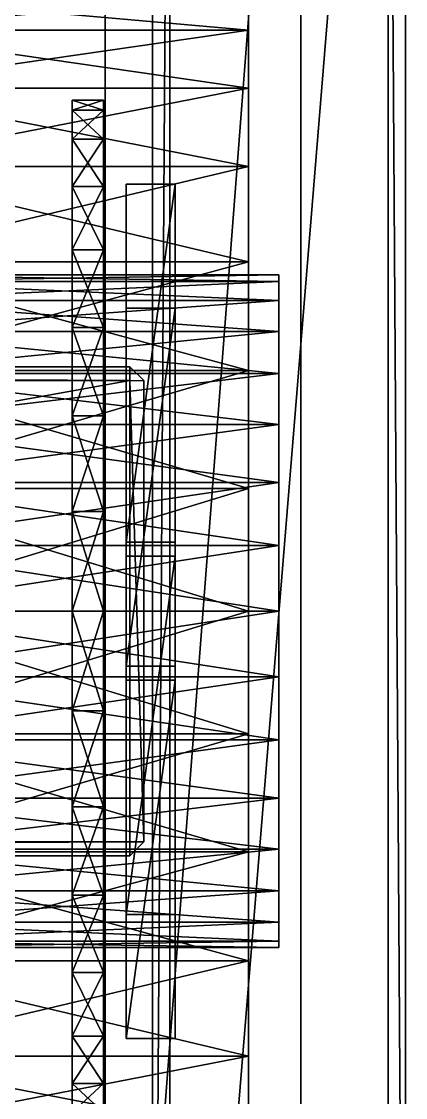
# Model space of a CAD drawing. Header units: millimetres. Extents: x -18 to 4450, y -985 to 970.
# Drawn here: x 3590 to 3810, y -278 to 338 of the extents above; entities that cross this region are included whole.
import ezdxf

# ---------------------------------------------------------------- set-up
doc = ezdxf.new("R2010")
doc.units = ezdxf.units.MM
for name, color, linetype in [('body__rear_spare_sidewall_highlight_ring', 8, 'CONTINUOUS'), ('body__rear_spare_tire', 250, 'CONTINUOUS'), ('body__rear_spare_wheel_rim', 9, 'CONTINUOUS'), ('body__rear_spare_wheel_spoke_1', 9, 'CONTINUOUS'), ('body__rear_spare_wheel_spoke_2', 9, 'CONTINUOUS'), ('body__rear_spare_wheel_spoke_3', 9, 'CONTINUOUS'), ('body__rear_spare_wheel_spoke_4', 9, 'CONTINUOUS'), ('body__rear_spare_wheel_spoke_5', 9, 'CONTINUOUS'), ('body__rear_spare_wheel_spoke_6', 9, 'CONTINUOUS'), ('chassis__rear_bumper', 250, 'CONTINUOUS'), ('chassis__rear_bumper_swept_main_face', 250, 'CONTINUOUS'), ('mechanical_clearance__rear_prop_shaft_clearance_tunnel', 7, 'CONTINUOUS')]:
    doc.layers.add(name, color=color, linetype=linetype)

msp = doc.modelspace()

# ---------------------------------------------------------------- linework, layer by layer
at = {"layer": 'body__rear_spare_sidewall_highlight_ring'}
for points in [[(3618.999958, 292.499989, 1019.999981), (3637.000084, 292.499989, 1019.999981), (3637.000084, 286.879689, 1077.063918)], [(3618.999958, 292.499989, 1019.999981), (3637.000084, 286.879689, 1077.063918), (3618.999958, 286.879689, 1077.063918)], [(3618.999958, 0, 1019.999981), (3618.999958, 286.879689, 1077.063918), (3618.999958, 292.499989, 1019.999981)], [(3618.999958, 286.879689, 962.936103), (3637.000084, 286.879689, 962.936103), (3637.000084, 292.499989, 1019.999981)], [(3618.999958, 286.879689, 962.936103), (3637.000084, 292.499989, 1019.999981), (3618.999958, 292.499989, 1019.999981)], [(3618.999958, 0, 1019.999981), (3618.999958, 292.499989, 1019.999981), (3618.999958, 286.879689, 962.936103)], [(3637.000084, 0, 1019.999981), (3637.000084, 292.499989, 1019.999981), (3637.000084, 286.879689, 1077.063918)], [(3637.000084, 0, 1019.999981), (3637.000084, 286.879689, 962.936103), (3637.000084, 292.499989, 1019.999981)], [(3618.999958, 286.879689, 1077.063918), (3637.000084, 286.879689, 1077.063918), (3637.000084, 270.234764, 1131.934881)], [(3618.999958, 286.879689, 1077.063918), (3637.000084, 270.234764, 1131.934881), (3618.999958, 270.234764, 1131.934881)], [(3618.999958, 0, 1019.999981), (3618.999958, 270.234764, 1131.934881), (3618.999958, 286.879689, 1077.063918)], [(3618.999958, 270.234764, 908.065081), (3637.000084, 270.234764, 908.065081), (3637.000084, 286.879689, 962.936103)], [(3618.999958, 270.234764, 908.065081), (3637.000084, 286.879689, 962.936103), (3618.999958, 286.879689, 962.936103)], [(3618.999958, 0, 1019.999981), (3618.999958, 286.879689, 962.936103), (3618.999958, 270.234764, 908.065081)], [(3637.000084, 0, 1019.999981), (3637.000084, 286.879689, 1077.063918), (3637.000084, 270.234764, 1131.934881)], [(3637.000084, 0, 1019.999981), (3637.000084, 270.234764, 908.065081), (3637.000084, 286.879689, 962.936103)], [(3618.999958, 270.234764, 1131.934881), (3637.000084, 270.234764, 1131.934881), (3637.000084, 243.204862, 1182.504296)], [(3618.999958, 270.234764, 1131.934881), (3637.000084, 243.204862, 1182.504296), (3618.999958, 243.204862, 1182.504296)], [(3618.999958, 0, 1019.999981), (3618.999958, 243.204862, 1182.504296), (3618.999958, 270.234764, 1131.934881)], [(3618.999958, 243.204862, 857.495725), (3637.000084, 243.204862, 857.495725), (3637.000084, 270.234764, 908.065081)], [(3618.999958, 243.204862, 857.495725), (3637.000084, 270.234764, 908.065081), (3618.999958, 270.234764, 908.065081)], [(3618.999958, 0, 1019.999981), (3618.999958, 270.234764, 908.065081), (3618.999958, 243.204862, 857.495725)], [(3637.000084, 0, 1019.999981), (3637.000084, 270.234764, 1131.934881), (3637.000084, 243.204862, 1182.504296)], [(3637.000084, 0, 1019.999981), (3637.000084, 243.204862, 857.495725), (3637.000084, 270.234764, 908.065081)], [(3618.999958, 243.204862, 1182.504296), (3637.000084, 243.204862, 1182.504296), (3637.000084, 206.828728, 1226.828694)], [(3618.999958, 243.204862, 1182.504296), (3637.000084, 206.828728, 1226.828694), (3618.999958, 206.828728, 1226.828694)], [(3618.999958, 0, 1019.999981), (3618.999958, 206.828728, 1226.828694), (3618.999958, 243.204862, 1182.504296)], [(3618.999958, 206.828728, 813.171268), (3637.000084, 206.828728, 813.171268), (3637.000084, 243.204862, 857.495725)], [(3618.999958, 206.828728, 813.171268), (3637.000084, 243.204862, 857.495725), (3618.999958, 243.204862, 857.495725)], [(3618.999958, 0, 1019.999981), (3618.999958, 243.204862, 857.495725), (3618.999958, 206.828728, 813.171268)], [(3637.000084, 0, 1019.999981), (3637.000084, 243.204862, 1182.504296), (3637.000084, 206.828728, 1226.828694)], [(3637.000084, 0, 1019.999981), (3637.000084, 206.828728, 813.171268), (3637.000084, 243.204862, 857.495725)], [(3618.999958, 206.828728, 1226.828694), (3637.000084, 206.828728, 1226.828694), (3637.000084, 162.5043, 1263.204813)], [(3618.999958, 206.828728, 1226.828694), (3637.000084, 162.5043, 1263.204813), (3618.999958, 162.5043, 1263.204813)], [(3618.999958, 0, 1019.999981), (3618.999958, 162.5043, 1263.204813), (3618.999958, 206.828728, 1226.828694)], [(3618.999958, 162.5043, 776.795149), (3637.000084, 162.5043, 776.795149), (3637.000084, 206.828728, 813.171268)], [(3618.999958, 162.5043, 776.795149), (3637.000084, 206.828728, 813.171268), (3618.999958, 206.828728, 813.171268)], [(3618.999958, 0, 1019.999981), (3618.999958, 206.828728, 813.171268), (3618.999958, 162.5043, 776.795149)], [(3637.000084, 0, 1019.999981), (3637.000084, 206.828728, 1226.828694), (3637.000084, 162.5043, 1263.204813)], [(3637.000084, 0, 1019.999981), (3637.000084, 162.5043, 776.795149), (3637.000084, 206.828728, 813.171268)], [(3618.999958, 162.5043, 1263.204813), (3637.000084, 162.5043, 1263.204813), (3637.000084, 111.9349, 1290.234804)], [(3618.999958, 162.5043, 1263.204813), (3637.000084, 111.9349, 1290.234804), (3618.999958, 111.9349, 1290.234804)], [(3618.999958, 0, 1019.999981), (3618.999958, 111.9349, 1290.234804), (3618.999958, 162.5043, 1263.204813)], [(3618.999958, 111.9349, 749.765217), (3637.000084, 111.9349, 749.765217), (3637.000084, 162.5043, 776.795149)], [(3618.999958, 111.9349, 749.765217), (3637.000084, 162.5043, 776.795149), (3618.999958, 162.5043, 776.795149)], [(3618.999958, 0, 1019.999981), (3618.999958, 162.5043, 776.795149), (3618.999958, 111.9349, 749.765217)], [(3637.000084, 0, 1019.999981), (3637.000084, 162.5043, 1263.204813), (3637.000084, 111.9349, 1290.234804)], [(3637.000084, 0, 1019.999981), (3637.000084, 111.9349, 749.765217), (3637.000084, 162.5043, 776.795149)], [(3618.999958, 111.9349, 1290.234804), (3637.000084, 111.9349, 1290.234804), (3637.000084, 57.063919, 1306.87964)], [(3618.999958, 111.9349, 1290.234804), (3637.000084, 57.063919, 1306.87964), (3618.999958, 57.063919, 1306.87964)], [(3618.999958, 0, 1019.999981), (3618.999958, 57.063919, 1306.87964), (3618.999958, 111.9349, 1290.234804)], [(3618.999958, 57.063919, 733.120322), (3637.000084, 57.063919, 733.120322), (3637.000084, 111.9349, 749.765217)], [(3618.999958, 57.063919, 733.120322), (3637.000084, 111.9349, 749.765217), (3618.999958, 111.9349, 749.765217)], [(3618.999958, 0, 1019.999981), (3618.999958, 111.9349, 749.765217), (3618.999958, 57.063919, 733.120322)], [(3637.000084, 0, 1019.999981), (3637.000084, 111.9349, 1290.234804), (3637.000084, 57.063919, 1306.87964)], [(3637.000084, 0, 1019.999981), (3637.000084, 57.063919, 733.120322), (3637.000084, 111.9349, 749.765217)], [(3618.999958, 57.063919, 1306.87964), (3637.000084, 57.063919, 1306.87964), (3637.000084, 0, 1312.5)], [(3618.999958, 57.063919, 1306.87964), (3637.000084, 0, 1312.5), (3618.999958, 0, 1312.5)], [(3618.999958, 0, 1019.999981), (3618.999958, 0, 1312.5), (3618.999958, 57.063919, 1306.87964)], [(3618.999958, 0, 727.500021), (3637.000084, 0, 727.500021), (3637.000084, 57.063919, 733.120322)], [(3618.999958, 0, 727.500021), (3637.000084, 57.063919, 733.120322), (3618.999958, 57.063919, 733.120322)], [(3618.999958, 0, 1019.999981), (3618.999958, 57.063919, 733.120322), (3618.999958, 0, 727.500021)], [(3637.000084, 0, 1019.999981), (3637.000084, 57.063919, 1306.87964), (3637.000084, 0, 1312.5)], [(3637.000084, 0, 1019.999981), (3637.000084, 0, 727.500021), (3637.000084, 57.063919, 733.120322)], [(3618.999958, 0, 1312.5), (3637.000084, 0, 1312.5), (3637.000084, -57.063919, 1306.87964)], [(3618.999958, 0, 1312.5), (3637.000084, -57.063919, 1306.87964), (3618.999958, -57.063919, 1306.87964)], [(3618.999958, 0, 1019.999981), (3618.999958, -57.063919, 1306.87964), (3618.999958, 0, 1312.5)], [(3618.999958, 0, 1019.999981), (3618.999958, -111.9349, 1290.234804), (3618.999958, -57.063919, 1306.87964)], [(3618.999958, 0, 1019.999981), (3618.999958, -162.5043, 1263.204813), (3618.999958, -111.9349, 1290.234804)], [(3618.999958, 0, 1019.999981), (3618.999958, -206.828728, 1226.828694), (3618.999958, -162.5043, 1263.204813)], [(3618.999958, 0, 1019.999981), (3618.999958, -243.204862, 1182.504296), (3618.999958, -206.828728, 1226.828694)], [(3618.999958, 0, 1019.999981), (3618.999958, -270.234764, 1131.934881), (3618.999958, -243.204862, 1182.504296)], [(3618.999958, 0, 1019.999981), (3618.999958, -286.879689, 1077.063918), (3618.999958, -270.234764, 1131.934881)], [(3618.999958, 0, 1019.999981), (3618.999958, -292.499989, 1019.999981), (3618.999958, -286.879689, 1077.063918)], [(3618.999958, 0, 1019.999981), (3618.999958, -286.879689, 962.936103), (3618.999958, -292.499989, 1019.999981)], [(3618.999958, 0, 1019.999981), (3618.999958, -270.234764, 908.065081), (3618.999958, -286.879689, 962.936103)], [(3618.999958, 0, 1019.999981), (3618.999958, -243.204862, 857.495725), (3618.999958, -270.234764, 908.065081)], [(3618.999958, 0, 1019.999981), (3618.999958, -206.828728, 813.171268), (3618.999958, -243.204862, 857.495725)], [(3618.999958, 0, 1019.999981), (3618.999958, -162.5043, 776.795149), (3618.999958, -206.828728, 813.171268)], [(3618.999958, 0, 1019.999981), (3618.999958, -111.9349, 749.765217), (3618.999958, -162.5043, 776.795149)], [(3618.999958, 0, 1019.999981), (3618.999958, -57.063919, 733.120322), (3618.999958, -111.9349, 749.765217)], [(3618.999958, -57.063919, 733.120322), (3637.000084, -57.063919, 733.120322), (3637.000084, 0, 727.500021)], [(3618.999958, -57.063919, 733.120322), (3637.000084, 0, 727.500021), (3618.999958, 0, 727.500021)], [(3618.999958, 0, 1019.999981), (3618.999958, 0, 727.500021), (3618.999958, -57.063919, 733.120322)], [(3637.000084, 0, 1019.999981), (3637.000084, 0, 1312.5), (3637.000084, -57.063919, 1306.87964)], [(3637.000084, 0, 1019.999981), (3637.000084, -57.063919, 1306.87964), (3637.000084, -111.9349, 1290.234804)], [(3637.000084, 0, 1019.999981), (3637.000084, -111.9349, 1290.234804), (3637.000084, -162.5043, 1263.204813)], [(3637.000084, 0, 1019.999981), (3637.000084, -162.5043, 1263.204813), (3637.000084, -206.828728, 1226.828694)], [(3637.000084, 0, 1019.999981), (3637.000084, -206.828728, 1226.828694), (3637.000084, -243.204862, 1182.504296)], [(3637.000084, 0, 1019.999981), (3637.000084, -243.204862, 1182.504296), (3637.000084, -270.234764, 1131.934881)], [(3637.000084, 0, 1019.999981), (3637.000084, -270.234764, 1131.934881), (3637.000084, -286.879689, 1077.063918)], [(3637.000084, 0, 1019.999981), (3637.000084, -286.879689, 1077.063918), (3637.000084, -292.499989, 1019.999981)], [(3637.000084, 0, 1019.999981), (3637.000084, -292.499989, 1019.999981), (3637.000084, -286.879689, 962.936103)], [(3637.000084, 0, 1019.999981), (3637.000084, -286.879689, 962.936103), (3637.000084, -270.234764, 908.065081)], [(3637.000084, 0, 1019.999981), (3637.000084, -270.234764, 908.065081), (3637.000084, -243.204862, 857.495725)], [(3637.000084, 0, 1019.999981), (3637.000084, -243.204862, 857.495725), (3637.000084, -206.828728, 813.171268)], [(3637.000084, 0, 1019.999981), (3637.000084, -206.828728, 813.171268), (3637.000084, -162.5043, 776.795149)], [(3637.000084, 0, 1019.999981), (3637.000084, -162.5043, 776.795149), (3637.000084, -111.9349, 749.765217)], [(3637.000084, 0, 1019.999981), (3637.000084, -111.9349, 749.765217), (3637.000084, -57.063919, 733.120322)], [(3637.000084, 0, 1019.999981), (3637.000084, -57.063919, 733.120322), (3637.000084, 0, 727.500021)], [(3618.999958, -57.063919, 1306.87964), (3637.000084, -57.063919, 1306.87964), (3637.000084, -111.9349, 1290.234804)], [(3618.999958, -57.063919, 1306.87964), (3637.000084, -111.9349, 1290.234804), (3618.999958, -111.9349, 1290.234804)], [(3618.999958, -111.9349, 749.765217), (3637.000084, -111.9349, 749.765217), (3637.000084, -57.063919, 733.120322)], [(3618.999958, -111.9349, 749.765217), (3637.000084, -57.063919, 733.120322), (3618.999958, -57.063919, 733.120322)], [(3618.999958, -111.9349, 1290.234804), (3637.000084, -111.9349, 1290.234804), (3637.000084, -162.5043, 1263.204813)], [(3618.999958, -111.9349, 1290.234804), (3637.000084, -162.5043, 1263.204813), (3618.999958, -162.5043, 1263.204813)], [(3618.999958, -162.5043, 776.795149), (3637.000084, -162.5043, 776.795149), (3637.000084, -111.9349, 749.765217)], [(3618.999958, -162.5043, 776.795149), (3637.000084, -111.9349, 749.765217), (3618.999958, -111.9349, 749.765217)], [(3618.999958, -162.5043, 1263.204813), (3637.000084, -162.5043, 1263.204813), (3637.000084, -206.828728, 1226.828694)], [(3618.999958, -162.5043, 1263.204813), (3637.000084, -206.828728, 1226.828694), (3618.999958, -206.828728, 1226.828694)], [(3618.999958, -206.828728, 813.171268), (3637.000084, -206.828728, 813.171268), (3637.000084, -162.5043, 776.795149)], [(3618.999958, -206.828728, 813.171268), (3637.000084, -162.5043, 776.795149), (3618.999958, -162.5043, 776.795149)], [(3618.999958, -206.828728, 1226.828694), (3637.000084, -206.828728, 1226.828694), (3637.000084, -243.204862, 1182.504296)], [(3618.999958, -206.828728, 1226.828694), (3637.000084, -243.204862, 1182.504296), (3618.999958, -243.204862, 1182.504296)], [(3618.999958, -243.204862, 857.495725), (3637.000084, -243.204862, 857.495725), (3637.000084, -206.828728, 813.171268)], [(3618.999958, -243.204862, 857.495725), (3637.000084, -206.828728, 813.171268), (3618.999958, -206.828728, 813.171268)], [(3618.999958, -243.204862, 1182.504296), (3637.000084, -243.204862, 1182.504296), (3637.000084, -270.234764, 1131.934881)], [(3618.999958, -243.204862, 1182.504296), (3637.000084, -270.234764, 1131.934881), (3618.999958, -270.234764, 1131.934881)], [(3618.999958, -270.234764, 908.065081), (3637.000084, -270.234764, 908.065081), (3637.000084, -243.204862, 857.495725)], [(3618.999958, -270.234764, 908.065081), (3637.000084, -243.204862, 857.495725), (3618.999958, -243.204862, 857.495725)], [(3618.999958, -270.234764, 1131.934881), (3637.000084, -270.234764, 1131.934881), (3637.000084, -286.879689, 1077.063918)], [(3618.999958, -270.234764, 1131.934881), (3637.000084, -286.879689, 1077.063918), (3618.999958, -286.879689, 1077.063918)], [(3618.999958, -286.879689, 962.936103), (3637.000084, -286.879689, 962.936103), (3637.000084, -270.234764, 908.065081)], [(3618.999958, -286.879689, 962.936103), (3637.000084, -270.234764, 908.065081), (3618.999958, -270.234764, 908.065081)]]:
    msp.add_3dface(points, dxfattribs=at)
at = {"layer": 'body__rear_spare_tire'}
for points in [[(3720.000029, 0, 1019.999981), (3720.000029, 360.000014, 1019.999981), (3720.000029, 353.082687, 1090.232491)], [(3720.000029, 0, 1019.999981), (3720.000029, 353.082687, 949.76747), (3720.000029, 360.000014, 1019.999981)], [(3490.00001, 353.082687, 1090.232491), (3720.000029, 353.082687, 1090.232491), (3720.000029, 332.59663, 1157.765985)], [(3490.00001, 353.082687, 1090.232491), (3720.000029, 332.59663, 1157.765985), (3490.00001, 332.59663, 1157.765985)], [(3490.00001, 332.59663, 882.233977), (3720.000029, 332.59663, 882.233977), (3720.000029, 353.082687, 949.76747)], [(3490.00001, 332.59663, 882.233977), (3720.000029, 353.082687, 949.76747), (3490.00001, 353.082687, 949.76747)], [(3720.000029, 0, 1019.999981), (3720.000029, 353.082687, 1090.232491), (3720.000029, 332.59663, 1157.765985)], [(3720.000029, 0, 1019.999981), (3720.000029, 332.59663, 882.233977), (3720.000029, 353.082687, 949.76747)], [(3490.00001, 332.59663, 1157.765985), (3720.000029, 332.59663, 1157.765985), (3720.000029, 299.329072, 1220.005274)], [(3490.00001, 332.59663, 1157.765985), (3720.000029, 299.329072, 1220.005274), (3490.00001, 299.329072, 1220.005274)], [(3490.00001, 299.329072, 819.994688), (3720.000029, 299.329072, 819.994688), (3720.000029, 332.59663, 882.233977)], [(3490.00001, 299.329072, 819.994688), (3720.000029, 332.59663, 882.233977), (3490.00001, 332.59663, 882.233977)], [(3720.000029, 0, 1019.999981), (3720.000029, 332.59663, 1157.765985), (3720.000029, 299.329072, 1220.005274)], [(3720.000029, 0, 1019.999981), (3720.000029, 299.329072, 819.994688), (3720.000029, 332.59663, 882.233977)], [(3490.00001, 299.329072, 1220.005274), (3720.000029, 299.329072, 1220.005274), (3720.000029, 254.558444, 1274.558425)], [(3490.00001, 299.329072, 1220.005274), (3720.000029, 254.558444, 1274.558425), (3490.00001, 254.558444, 1274.558425)], [(3490.00001, 254.558444, 765.441537), (3720.000029, 254.558444, 765.441537), (3720.000029, 299.329072, 819.994688)], [(3490.00001, 254.558444, 765.441537), (3720.000029, 299.329072, 819.994688), (3490.00001, 299.329072, 819.994688)], [(3720.000029, 0, 1019.999981), (3720.000029, 299.329072, 1220.005274), (3720.000029, 254.558444, 1274.558425)], [(3720.000029, 0, 1019.999981), (3720.000029, 254.558444, 765.441537), (3720.000029, 299.329072, 819.994688)], [(3490.00001, 254.558444, 1274.558425), (3720.000029, 254.558444, 1274.558425), (3720.000029, 200.005278, 1319.329023)], [(3490.00001, 254.558444, 1274.558425), (3720.000029, 200.005278, 1319.329023), (3490.00001, 200.005278, 1319.329023)], [(3490.00001, 200.005278, 720.670938), (3720.000029, 200.005278, 720.670938), (3720.000029, 254.558444, 765.441537)], [(3490.00001, 200.005278, 720.670938), (3720.000029, 254.558444, 765.441537), (3490.00001, 254.558444, 765.441537)], [(3720.000029, 0, 1019.999981), (3720.000029, 254.558444, 1274.558425), (3720.000029, 200.005278, 1319.329023)], [(3720.000029, 0, 1019.999981), (3720.000029, 200.005278, 720.670938), (3720.000029, 254.558444, 765.441537)], [(3490.00001, 200.005278, 1319.329023), (3720.000029, 200.005278, 1319.329023), (3720.000029, 137.766033, 1352.596641)], [(3490.00001, 200.005278, 1319.329023), (3720.000029, 137.766033, 1352.596641), (3490.00001, 137.766033, 1352.596641)], [(3490.00001, 137.766033, 687.403381), (3720.000029, 137.766033, 687.403381), (3720.000029, 200.005278, 720.670938)], [(3490.00001, 137.766033, 687.403381), (3720.000029, 200.005278, 720.670938), (3490.00001, 200.005278, 720.670938)], [(3720.000029, 0, 1019.999981), (3720.000029, 200.005278, 1319.329023), (3720.000029, 137.766033, 1352.596641)], [(3720.000029, 0, 1019.999981), (3720.000029, 137.766033, 687.403381), (3720.000029, 200.005278, 720.670938)], [(3490.00001, 137.766033, 1352.596641), (3720.000029, 137.766033, 1352.596641), (3720.000029, 70.232518, 1373.082757)], [(3490.00001, 137.766033, 1352.596641), (3720.000029, 70.232518, 1373.082757), (3490.00001, 70.232518, 1373.082757)], [(3490.00001, 70.232518, 666.917324), (3720.000029, 70.232518, 666.917324), (3720.000029, 137.766033, 687.403381)], [(3490.00001, 70.232518, 666.917324), (3720.000029, 137.766033, 687.403381), (3490.00001, 137.766033, 687.403381)], [(3720.000029, 0, 1019.999981), (3720.000029, 137.766033, 1352.596641), (3720.000029, 70.232518, 1373.082757)], [(3720.000029, 0, 1019.999981), (3720.000029, 70.232518, 666.917324), (3720.000029, 137.766033, 687.403381)], [(3490.00001, 70.232518, 1373.082757), (3720.000029, 70.232518, 1373.082757), (3720.000029, 0, 1379.999995)], [(3490.00001, 70.232518, 1373.082757), (3720.000029, 0, 1379.999995), (3490.00001, 0, 1379.999995)], [(3490.00001, 0, 660.000026), (3720.000029, 0, 660.000026), (3720.000029, 70.232518, 666.917324)], [(3490.00001, 0, 660.000026), (3720.000029, 70.232518, 666.917324), (3490.00001, 70.232518, 666.917324)], [(3720.000029, 0, 1019.999981), (3720.000029, 70.232518, 1373.082757), (3720.000029, 0, 1379.999995)], [(3720.000029, 0, 1019.999981), (3720.000029, 0, 660.000026), (3720.000029, 70.232518, 666.917324)], [(3490.00001, 0, 1379.999995), (3720.000029, 0, 1379.999995), (3720.000029, -70.232518, 1373.082757)], [(3490.00001, 0, 1379.999995), (3720.000029, -70.232518, 1373.082757), (3490.00001, -70.232518, 1373.082757)], [(3490.00001, -70.232518, 666.917324), (3720.000029, -70.232518, 666.917324), (3720.000029, 0, 660.000026)], [(3490.00001, -70.232518, 666.917324), (3720.000029, 0, 660.000026), (3490.00001, 0, 660.000026)], [(3720.000029, 0, 1019.999981), (3720.000029, 0, 1379.999995), (3720.000029, -70.232518, 1373.082757)], [(3720.000029, 0, 1019.999981), (3720.000029, -70.232518, 1373.082757), (3720.000029, -137.766033, 1352.596641)], [(3720.000029, 0, 1019.999981), (3720.000029, -137.766033, 1352.596641), (3720.000029, -200.005278, 1319.329023)], [(3720.000029, 0, 1019.999981), (3720.000029, -200.005278, 1319.329023), (3720.000029, -254.558444, 1274.558425)], [(3720.000029, 0, 1019.999981), (3720.000029, -254.558444, 1274.558425), (3720.000029, -299.329072, 1220.005274)], [(3720.000029, 0, 1019.999981), (3720.000029, -299.329072, 1220.005274), (3720.000029, -332.59663, 1157.765985)], [(3720.000029, 0, 1019.999981), (3720.000029, -332.59663, 1157.765985), (3720.000029, -353.082687, 1090.232491)], [(3720.000029, 0, 1019.999981), (3720.000029, -353.082687, 1090.232491), (3720.000029, -360.000014, 1019.999981)], [(3720.000029, 0, 1019.999981), (3720.000029, -360.000014, 1019.999981), (3720.000029, -353.082687, 949.76747)], [(3720.000029, 0, 1019.999981), (3720.000029, -353.082687, 949.76747), (3720.000029, -332.59663, 882.233977)], [(3720.000029, 0, 1019.999981), (3720.000029, -332.59663, 882.233977), (3720.000029, -299.329072, 819.994688)], [(3720.000029, 0, 1019.999981), (3720.000029, -299.329072, 819.994688), (3720.000029, -254.558444, 765.441537)], [(3720.000029, 0, 1019.999981), (3720.000029, -254.558444, 765.441537), (3720.000029, -200.005278, 720.670938)], [(3720.000029, 0, 1019.999981), (3720.000029, -200.005278, 720.670938), (3720.000029, -137.766033, 687.403381)], [(3720.000029, 0, 1019.999981), (3720.000029, -137.766033, 687.403381), (3720.000029, -70.232518, 666.917324)], [(3720.000029, 0, 1019.999981), (3720.000029, -70.232518, 666.917324), (3720.000029, 0, 660.000026)], [(3490.00001, -70.232518, 1373.082757), (3720.000029, -70.232518, 1373.082757), (3720.000029, -137.766033, 1352.596641)], [(3490.00001, -70.232518, 1373.082757), (3720.000029, -137.766033, 1352.596641), (3490.00001, -137.766033, 1352.596641)], [(3490.00001, -137.766033, 687.403381), (3720.000029, -137.766033, 687.403381), (3720.000029, -70.232518, 666.917324)], [(3490.00001, -137.766033, 687.403381), (3720.000029, -70.232518, 666.917324), (3490.00001, -70.232518, 666.917324)], [(3490.00001, -137.766033, 1352.596641), (3720.000029, -137.766033, 1352.596641), (3720.000029, -200.005278, 1319.329023)], [(3490.00001, -137.766033, 1352.596641), (3720.000029, -200.005278, 1319.329023), (3490.00001, -200.005278, 1319.329023)], [(3490.00001, -200.005278, 720.670938), (3720.000029, -200.005278, 720.670938), (3720.000029, -137.766033, 687.403381)], [(3490.00001, -200.005278, 720.670938), (3720.000029, -137.766033, 687.403381), (3490.00001, -137.766033, 687.403381)], [(3490.00001, -200.005278, 1319.329023), (3720.000029, -200.005278, 1319.329023), (3720.000029, -254.558444, 1274.558425)], [(3490.00001, -200.005278, 1319.329023), (3720.000029, -254.558444, 1274.558425), (3490.00001, -254.558444, 1274.558425)], [(3490.00001, -254.558444, 765.441537), (3720.000029, -254.558444, 765.441537), (3720.000029, -200.005278, 720.670938)], [(3490.00001, -254.558444, 765.441537), (3720.000029, -200.005278, 720.670938), (3490.00001, -200.005278, 720.670938)], [(3490.00001, -254.558444, 1274.558425), (3720.000029, -254.558444, 1274.558425), (3720.000029, -299.329072, 1220.005274)], [(3490.00001, -254.558444, 1274.558425), (3720.000029, -299.329072, 1220.005274), (3490.00001, -299.329072, 1220.005274)], [(3490.00001, -299.329072, 819.994688), (3720.000029, -299.329072, 819.994688), (3720.000029, -254.558444, 765.441537)], [(3490.00001, -299.329072, 819.994688), (3720.000029, -254.558444, 765.441537), (3490.00001, -254.558444, 765.441537)]]:
    msp.add_3dface(points, dxfattribs=at)
at = {"layer": 'body__rear_spare_wheel_rim'}
for points in [[(3492.500067, 192.499995, 1019.999981), (3737.499952, 192.499995, 1019.999981), (3737.499952, 188.801169, 1057.554841)], [(3492.500067, 192.499995, 1019.999981), (3737.499952, 188.801169, 1057.554841), (3492.500067, 188.801169, 1057.554841)], [(3492.500067, 188.801169, 982.445121), (3737.499952, 188.801169, 982.445121), (3737.499952, 192.499995, 1019.999981)], [(3492.500067, 188.801169, 982.445121), (3737.499952, 192.499995, 1019.999981), (3492.500067, 192.499995, 1019.999981)], [(3737.499952, 0, 1019.999981), (3737.499952, 192.499995, 1019.999981), (3737.499952, 188.801169, 1057.554841)], [(3737.499952, 0, 1019.999981), (3737.499952, 188.801169, 982.445121), (3737.499952, 192.499995, 1019.999981)], [(3492.500067, 188.801169, 1057.554841), (3737.499952, 188.801169, 1057.554841), (3737.499952, 177.846804, 1093.666553)], [(3492.500067, 188.801169, 1057.554841), (3737.499952, 177.846804, 1093.666553), (3492.500067, 177.846804, 1093.666553)], [(3492.500067, 177.846804, 946.333468), (3737.499952, 177.846804, 946.333468), (3737.499952, 188.801169, 982.445121)], [(3492.500067, 177.846804, 946.333468), (3737.499952, 188.801169, 982.445121), (3492.500067, 188.801169, 982.445121)], [(3737.499952, 0, 1019.999981), (3737.499952, 188.801169, 1057.554841), (3737.499952, 177.846804, 1093.666553)], [(3737.499952, 0, 1019.999981), (3737.499952, 177.846804, 946.333468), (3737.499952, 188.801169, 982.445121)], [(3492.500067, 177.846804, 1093.666553), (3737.499952, 177.846804, 1093.666553), (3737.499952, 160.057902, 1126.947284)], [(3492.500067, 177.846804, 1093.666553), (3737.499952, 160.057902, 1126.947284), (3492.500067, 160.057902, 1126.947284)], [(3492.500067, 160.057902, 913.052738), (3737.499952, 160.057902, 913.052738), (3737.499952, 177.846804, 946.333468)], [(3492.500067, 160.057902, 913.052738), (3737.499952, 177.846804, 946.333468), (3492.500067, 177.846804, 946.333468)], [(3737.499952, 0, 1019.999981), (3737.499952, 177.846804, 1093.666553), (3737.499952, 160.057902, 1126.947284)], [(3737.499952, 0, 1019.999981), (3737.499952, 160.057902, 913.052738), (3737.499952, 177.846804, 946.333468)], [(3492.500067, 160.057902, 1126.947284), (3737.499952, 160.057902, 1126.947284), (3737.499952, 136.118054, 1156.118035)], [(3492.500067, 160.057902, 1126.947284), (3737.499952, 136.118054, 1156.118035), (3492.500067, 136.118054, 1156.118035)], [(3492.500067, 136.118054, 883.881927), (3737.499952, 136.118054, 883.881927), (3737.499952, 160.057902, 913.052738)], [(3492.500067, 136.118054, 883.881927), (3737.499952, 160.057902, 913.052738), (3492.500067, 160.057902, 913.052738)], [(3737.499952, 0, 1019.999981), (3737.499952, 160.057902, 1126.947284), (3737.499952, 136.118054, 1156.118035)], [(3737.499952, 0, 1019.999981), (3737.499952, 136.118054, 883.881927), (3737.499952, 160.057902, 913.052738)], [(3492.500067, 136.118054, 1156.118035), (3737.499952, 136.118054, 1156.118035), (3737.499952, 106.947273, 1180.057883)], [(3492.500067, 136.118054, 1156.118035), (3737.499952, 106.947273, 1180.057883), (3492.500067, 106.947273, 1180.057883)], [(3492.500067, 106.947273, 859.942079), (3737.499952, 106.947273, 859.942079), (3737.499952, 136.118054, 883.881927)], [(3492.500067, 106.947273, 859.942079), (3737.499952, 136.118054, 883.881927), (3492.500067, 136.118054, 883.881927)], [(3737.499952, 0, 1019.999981), (3737.499952, 136.118054, 1156.118035), (3737.499952, 106.947273, 1180.057883)], [(3737.499952, 0, 1019.999981), (3737.499952, 106.947273, 859.942079), (3737.499952, 136.118054, 883.881927)], [(3492.500067, 106.947273, 1180.057883), (3737.499952, 106.947273, 1180.057883), (3737.499952, 73.666558, 1197.84677)], [(3492.500067, 106.947273, 1180.057883), (3737.499952, 73.666558, 1197.84677), (3492.500067, 73.666558, 1197.84677)], [(3492.500067, 73.666558, 842.153192), (3737.499952, 73.666558, 842.153192), (3737.499952, 106.947273, 859.942079)], [(3492.500067, 73.666558, 842.153192), (3737.499952, 106.947273, 859.942079), (3492.500067, 106.947273, 859.942079)], [(3737.499952, 0, 1019.999981), (3737.499952, 106.947273, 1180.057883), (3737.499952, 73.666558, 1197.84677)], [(3737.499952, 0, 1019.999981), (3737.499952, 73.666558, 842.153192), (3737.499952, 106.947273, 859.942079)], [(3492.500067, 73.666558, 1197.84677), (3737.499952, 73.666558, 1197.84677), (3737.499952, 37.554886, 1208.80115)], [(3492.500067, 73.666558, 1197.84677), (3737.499952, 37.554886, 1208.80115), (3492.500067, 37.554886, 1208.80115)], [(3492.500067, 37.554886, 831.198812), (3737.499952, 37.554886, 831.198812), (3737.499952, 73.666558, 842.153192)], [(3492.500067, 37.554886, 831.198812), (3737.499952, 73.666558, 842.153192), (3492.500067, 73.666558, 842.153192)], [(3737.499952, 0, 1019.999981), (3737.499952, 73.666558, 1197.84677), (3737.499952, 37.554886, 1208.80115)], [(3737.499952, 0, 1019.999981), (3737.499952, 37.554886, 831.198812), (3737.499952, 73.666558, 842.153192)], [(3492.500067, 37.554886, 1208.80115), (3737.499952, 37.554886, 1208.80115), (3737.499952, 0, 1212.499976)], [(3492.500067, 37.554886, 1208.80115), (3737.499952, 0, 1212.499976), (3492.500067, 0, 1212.499976)], [(3492.500067, 0, 827.499986), (3737.499952, 0, 827.499986), (3737.499952, 37.554886, 831.198812)], [(3492.500067, 0, 827.499986), (3737.499952, 37.554886, 831.198812), (3492.500067, 37.554886, 831.198812)], [(3737.499952, 0, 1019.999981), (3737.499952, 37.554886, 1208.80115), (3737.499952, 0, 1212.499976)], [(3737.499952, 0, 1019.999981), (3737.499952, 0, 827.499986), (3737.499952, 37.554886, 831.198812)], [(3492.500067, 0, 1212.499976), (3737.499952, 0, 1212.499976), (3737.499952, -37.554886, 1208.80115)], [(3492.500067, 0, 1212.499976), (3737.499952, -37.554886, 1208.80115), (3492.500067, -37.554886, 1208.80115)], [(3492.500067, -37.554886, 831.198812), (3737.499952, -37.554886, 831.198812), (3737.499952, 0, 827.499986)], [(3492.500067, -37.554886, 831.198812), (3737.499952, 0, 827.499986), (3492.500067, 0, 827.499986)], [(3737.499952, 0, 1019.999981), (3737.499952, 0, 1212.499976), (3737.499952, -37.554886, 1208.80115)], [(3737.499952, 0, 1019.999981), (3737.499952, -37.554886, 1208.80115), (3737.499952, -73.666558, 1197.84677)], [(3737.499952, 0, 1019.999981), (3737.499952, -73.666558, 1197.84677), (3737.499952, -106.947273, 1180.057883)], [(3737.499952, 0, 1019.999981), (3737.499952, -106.947273, 1180.057883), (3737.499952, -136.118054, 1156.118035)], [(3737.499952, 0, 1019.999981), (3737.499952, -136.118054, 1156.118035), (3737.499952, -160.057902, 1126.947284)], [(3737.499952, 0, 1019.999981), (3737.499952, -160.057902, 1126.947284), (3737.499952, -177.846804, 1093.666553)], [(3737.499952, 0, 1019.999981), (3737.499952, -177.846804, 1093.666553), (3737.499952, -188.801169, 1057.554841)], [(3737.499952, 0, 1019.999981), (3737.499952, -188.801169, 1057.554841), (3737.499952, -192.499995, 1019.999981)], [(3737.499952, 0, 1019.999981), (3737.499952, -192.499995, 1019.999981), (3737.499952, -188.801169, 982.445121)], [(3737.499952, 0, 1019.999981), (3737.499952, -188.801169, 982.445121), (3737.499952, -177.846804, 946.333468)], [(3737.499952, 0, 1019.999981), (3737.499952, -177.846804, 946.333468), (3737.499952, -160.057902, 913.052738)], [(3737.499952, 0, 1019.999981), (3737.499952, -160.057902, 913.052738), (3737.499952, -136.118054, 883.881927)], [(3737.499952, 0, 1019.999981), (3737.499952, -136.118054, 883.881927), (3737.499952, -106.947273, 859.942079)], [(3737.499952, 0, 1019.999981), (3737.499952, -106.947273, 859.942079), (3737.499952, -73.666558, 842.153192)], [(3737.499952, 0, 1019.999981), (3737.499952, -73.666558, 842.153192), (3737.499952, -37.554886, 831.198812)], [(3737.499952, 0, 1019.999981), (3737.499952, -37.554886, 831.198812), (3737.499952, 0, 827.499986)], [(3492.500067, -37.554886, 1208.80115), (3737.499952, -37.554886, 1208.80115), (3737.499952, -73.666558, 1197.84677)], [(3492.500067, -37.554886, 1208.80115), (3737.499952, -73.666558, 1197.84677), (3492.500067, -73.666558, 1197.84677)], [(3492.500067, -73.666558, 842.153192), (3737.499952, -73.666558, 842.153192), (3737.499952, -37.554886, 831.198812)], [(3492.500067, -73.666558, 842.153192), (3737.499952, -37.554886, 831.198812), (3492.500067, -37.554886, 831.198812)], [(3492.500067, -73.666558, 1197.84677), (3737.499952, -73.666558, 1197.84677), (3737.499952, -106.947273, 1180.057883)], [(3492.500067, -73.666558, 1197.84677), (3737.499952, -106.947273, 1180.057883), (3492.500067, -106.947273, 1180.057883)], [(3492.500067, -106.947273, 859.942079), (3737.499952, -106.947273, 859.942079), (3737.499952, -73.666558, 842.153192)], [(3492.500067, -106.947273, 859.942079), (3737.499952, -73.666558, 842.153192), (3492.500067, -73.666558, 842.153192)], [(3492.500067, -106.947273, 1180.057883), (3737.499952, -106.947273, 1180.057883), (3737.499952, -136.118054, 1156.118035)], [(3492.500067, -106.947273, 1180.057883), (3737.499952, -136.118054, 1156.118035), (3492.500067, -136.118054, 1156.118035)], [(3492.500067, -136.118054, 883.881927), (3737.499952, -136.118054, 883.881927), (3737.499952, -106.947273, 859.942079)], [(3492.500067, -136.118054, 883.881927), (3737.499952, -106.947273, 859.942079), (3492.500067, -106.947273, 859.942079)], [(3492.500067, -136.118054, 1156.118035), (3737.499952, -136.118054, 1156.118035), (3737.499952, -160.057902, 1126.947284)], [(3492.500067, -136.118054, 1156.118035), (3737.499952, -160.057902, 1126.947284), (3492.500067, -160.057902, 1126.947284)], [(3492.500067, -160.057902, 913.052738), (3737.499952, -160.057902, 913.052738), (3737.499952, -136.118054, 883.881927)], [(3492.500067, -160.057902, 913.052738), (3737.499952, -136.118054, 883.881927), (3492.500067, -136.118054, 883.881927)], [(3492.500067, -160.057902, 1126.947284), (3737.499952, -160.057902, 1126.947284), (3737.499952, -177.846804, 1093.666553)], [(3492.500067, -160.057902, 1126.947284), (3737.499952, -177.846804, 1093.666553), (3492.500067, -177.846804, 1093.666553)], [(3492.500067, -177.846804, 946.333468), (3737.499952, -177.846804, 946.333468), (3737.499952, -160.057902, 913.052738)], [(3492.500067, -177.846804, 946.333468), (3737.499952, -160.057902, 913.052738), (3492.500067, -160.057902, 913.052738)], [(3492.500067, -177.846804, 1093.666553), (3737.499952, -177.846804, 1093.666553), (3737.499952, -188.801169, 1057.554841)], [(3492.500067, -177.846804, 1093.666553), (3737.499952, -188.801169, 1057.554841), (3492.500067, -188.801169, 1057.554841)], [(3492.500067, -188.801169, 982.445121), (3737.499952, -188.801169, 982.445121), (3737.499952, -177.846804, 946.333468)], [(3492.500067, -188.801169, 982.445121), (3737.499952, -177.846804, 946.333468), (3492.500067, -177.846804, 946.333468)], [(3492.500067, -188.801169, 1057.554841), (3737.499952, -188.801169, 1057.554841), (3737.499952, -192.499995, 1019.999981)], [(3492.500067, -188.801169, 1057.554841), (3737.499952, -192.499995, 1019.999981), (3492.500067, -192.499995, 1019.999981)], [(3492.500067, -192.499995, 1019.999981), (3737.499952, -192.499995, 1019.999981), (3737.499952, -188.801169, 982.445121)], [(3492.500067, -192.499995, 1019.999981), (3737.499952, -188.801169, 982.445121), (3492.500067, -188.801169, 982.445121)]]:
    msp.add_3dface(points, dxfattribs=at)
at = {"layer": 'body__rear_spare_wheel_spoke_1'}
for points in [[(3650.000095, 39.500002, 1008.000016), (3650.000095, 39.500002, 1031.999946), (3650.000095, 244.499996, 1031.999946)], [(3650.000095, 39.500002, 1008.000016), (3650.000095, 244.499996, 1031.999946), (3650.000095, 244.499996, 1008.000016)], [(3650.000095, 244.499996, 1008.000016), (3650.000095, 244.499996, 1031.999946), (3677.999973, 244.499996, 1031.999946)], [(3650.000095, 244.499996, 1008.000016), (3677.999973, 244.499996, 1031.999946), (3677.999973, 244.499996, 1008.000016)], [(3650.000095, 39.500002, 1031.999946), (3677.999973, 39.500002, 1031.999946), (3677.999973, 244.499996, 1031.999946)], [(3650.000095, 39.500002, 1031.999946), (3677.999973, 244.499996, 1031.999946), (3650.000095, 244.499996, 1031.999946)], [(3650.000095, 39.500002, 1008.000016), (3650.000095, 244.499996, 1008.000016), (3677.999973, 244.499996, 1008.000016)], [(3650.000095, 39.500002, 1008.000016), (3677.999973, 244.499996, 1008.000016), (3677.999973, 39.500002, 1008.000016)], [(3677.999973, 39.500002, 1008.000016), (3677.999973, 244.499996, 1008.000016), (3677.999973, 244.499996, 1031.999946)], [(3677.999973, 39.500002, 1008.000016), (3677.999973, 244.499996, 1031.999946), (3677.999973, 39.500002, 1031.999946)], [(3650.000095, 39.500002, 1008.000016), (3677.999973, 39.500002, 1008.000016), (3677.999973, 39.500002, 1031.999946)], [(3650.000095, 39.500002, 1008.000016), (3677.999973, 39.500002, 1031.999946), (3650.000095, 39.500002, 1031.999946)]]:
    msp.add_3dface(points, dxfattribs=at)
at = {"layer": 'body__rear_spare_wheel_spoke_2'}
for points in [[(3650.000095, -31.500001, 1130.975604), (3650.000095, -31.500001, 1154.975653), (3650.000095, 173.500001, 1154.975653)], [(3650.000095, -31.500001, 1130.975604), (3650.000095, 173.500001, 1154.975653), (3650.000095, 173.500001, 1130.975604)], [(3650.000095, 173.500001, 1130.975604), (3650.000095, 173.500001, 1154.975653), (3677.999973, 173.500001, 1154.975653)], [(3650.000095, 173.500001, 1130.975604), (3677.999973, 173.500001, 1154.975653), (3677.999973, 173.500001, 1130.975604)], [(3650.000095, -31.500001, 1154.975653), (3677.999973, -31.500001, 1154.975653), (3677.999973, 173.500001, 1154.975653)], [(3650.000095, -31.500001, 1154.975653), (3677.999973, 173.500001, 1154.975653), (3650.000095, 173.500001, 1154.975653)], [(3650.000095, -31.500001, 1130.975604), (3650.000095, 173.500001, 1130.975604), (3677.999973, 173.500001, 1130.975604)], [(3650.000095, -31.500001, 1130.975604), (3677.999973, 173.500001, 1130.975604), (3677.999973, -31.500001, 1130.975604)], [(3677.999973, -31.500001, 1130.975604), (3677.999973, 173.500001, 1130.975604), (3677.999973, 173.500001, 1154.975653)], [(3677.999973, -31.500001, 1130.975604), (3677.999973, 173.500001, 1154.975653), (3677.999973, -31.500001, 1154.975653)], [(3650.000095, -31.500001, 1130.975604), (3677.999973, -31.500001, 1130.975604), (3677.999973, -31.500001, 1154.975653)], [(3650.000095, -31.500001, 1130.975604), (3677.999973, -31.500001, 1154.975653), (3650.000095, -31.500001, 1154.975653)]]:
    msp.add_3dface(points, dxfattribs=at)
at = {"layer": 'body__rear_spare_wheel_spoke_3'}
for points in [[(3650.000095, -173.500001, 1130.975604), (3650.000095, -173.500001, 1154.975653), (3650.000095, 31.500001, 1154.975653)], [(3650.000095, -173.500001, 1130.975604), (3650.000095, 31.500001, 1154.975653), (3650.000095, 31.500001, 1130.975604)], [(3650.000095, 31.500001, 1130.975604), (3650.000095, 31.500001, 1154.975653), (3677.999973, 31.500001, 1154.975653)], [(3650.000095, 31.500001, 1130.975604), (3677.999973, 31.500001, 1154.975653), (3677.999973, 31.500001, 1130.975604)], [(3650.000095, -173.500001, 1154.975653), (3677.999973, -173.500001, 1154.975653), (3677.999973, 31.500001, 1154.975653)], [(3650.000095, -173.500001, 1154.975653), (3677.999973, 31.500001, 1154.975653), (3650.000095, 31.500001, 1154.975653)], [(3650.000095, -173.500001, 1130.975604), (3650.000095, 31.500001, 1130.975604), (3677.999973, 31.500001, 1130.975604)], [(3650.000095, -173.500001, 1130.975604), (3677.999973, 31.500001, 1130.975604), (3677.999973, -173.500001, 1130.975604)], [(3677.999973, -173.500001, 1130.975604), (3677.999973, 31.500001, 1130.975604), (3677.999973, 31.500001, 1154.975653)], [(3677.999973, -173.500001, 1130.975604), (3677.999973, 31.500001, 1154.975653), (3677.999973, -173.500001, 1154.975653)], [(3650.000095, -173.500001, 1130.975604), (3677.999973, -173.500001, 1130.975604), (3677.999973, -173.500001, 1154.975653)], [(3650.000095, -173.500001, 1130.975604), (3677.999973, -173.500001, 1154.975653), (3650.000095, -173.500001, 1154.975653)]]:
    msp.add_3dface(points, dxfattribs=at)
at = {"layer": 'body__rear_spare_wheel_spoke_4'}
for points in [[(3650.000095, -244.499996, 1008.000016), (3650.000095, -244.499996, 1031.999946), (3650.000095, -39.500002, 1031.999946)], [(3650.000095, -244.499996, 1008.000016), (3650.000095, -39.500002, 1031.999946), (3650.000095, -39.500002, 1008.000016)], [(3650.000095, -39.500002, 1008.000016), (3650.000095, -39.500002, 1031.999946), (3677.999973, -39.500002, 1031.999946)], [(3650.000095, -39.500002, 1008.000016), (3677.999973, -39.500002, 1031.999946), (3677.999973, -39.500002, 1008.000016)], [(3650.000095, -244.499996, 1031.999946), (3677.999973, -244.499996, 1031.999946), (3677.999973, -39.500002, 1031.999946)], [(3650.000095, -244.499996, 1031.999946), (3677.999973, -39.500002, 1031.999946), (3650.000095, -39.500002, 1031.999946)], [(3650.000095, -244.499996, 1008.000016), (3650.000095, -39.500002, 1008.000016), (3677.999973, -39.500002, 1008.000016)], [(3650.000095, -244.499996, 1008.000016), (3677.999973, -39.500002, 1008.000016), (3677.999973, -244.499996, 1008.000016)], [(3677.999973, -244.499996, 1008.000016), (3677.999973, -39.500002, 1008.000016), (3677.999973, -39.500002, 1031.999946)], [(3677.999973, -244.499996, 1008.000016), (3677.999973, -39.500002, 1031.999946), (3677.999973, -244.499996, 1031.999946)], [(3650.000095, -244.499996, 1008.000016), (3677.999973, -244.499996, 1008.000016), (3677.999973, -244.499996, 1031.999946)], [(3650.000095, -244.499996, 1008.000016), (3677.999973, -244.499996, 1031.999946), (3650.000095, -244.499996, 1031.999946)]]:
    msp.add_3dface(points, dxfattribs=at)
at = {"layer": 'body__rear_spare_wheel_spoke_5'}
for points in [[(3650.000095, -173.500001, 885.024369), (3650.000095, -173.500001, 909.024417), (3650.000095, 31.500001, 909.024417)], [(3650.000095, -173.500001, 885.024369), (3650.000095, 31.500001, 909.024417), (3650.000095, 31.500001, 885.024369)], [(3650.000095, 31.500001, 885.024369), (3650.000095, 31.500001, 909.024417), (3677.999973, 31.500001, 909.024417)], [(3650.000095, 31.500001, 885.024369), (3677.999973, 31.500001, 909.024417), (3677.999973, 31.500001, 885.024369)], [(3650.000095, -173.500001, 909.024417), (3677.999973, -173.500001, 909.024417), (3677.999973, 31.500001, 909.024417)], [(3650.000095, -173.500001, 909.024417), (3677.999973, 31.500001, 909.024417), (3650.000095, 31.500001, 909.024417)], [(3650.000095, -173.500001, 885.024369), (3650.000095, 31.500001, 885.024369), (3677.999973, 31.500001, 885.024369)], [(3650.000095, -173.500001, 885.024369), (3677.999973, 31.500001, 885.024369), (3677.999973, -173.500001, 885.024369)], [(3677.999973, -173.500001, 885.024369), (3677.999973, 31.500001, 885.024369), (3677.999973, 31.500001, 909.024417)], [(3677.999973, -173.500001, 885.024369), (3677.999973, 31.500001, 909.024417), (3677.999973, -173.500001, 909.024417)], [(3650.000095, -173.500001, 885.024369), (3677.999973, -173.500001, 885.024369), (3677.999973, -173.500001, 909.024417)], [(3650.000095, -173.500001, 885.024369), (3677.999973, -173.500001, 909.024417), (3650.000095, -173.500001, 909.024417)]]:
    msp.add_3dface(points, dxfattribs=at)
at = {"layer": 'body__rear_spare_wheel_spoke_6'}
for points in [[(3650.000095, -31.500001, 885.024369), (3650.000095, -31.500001, 909.024417), (3650.000095, 173.500001, 909.024417)], [(3650.000095, -31.500001, 885.024369), (3650.000095, 173.500001, 909.024417), (3650.000095, 173.500001, 885.024369)], [(3650.000095, 173.500001, 885.024369), (3650.000095, 173.500001, 909.024417), (3677.999973, 173.500001, 909.024417)], [(3650.000095, 173.500001, 885.024369), (3677.999973, 173.500001, 909.024417), (3677.999973, 173.500001, 885.024369)], [(3650.000095, -31.500001, 909.024417), (3677.999973, -31.500001, 909.024417), (3677.999973, 173.500001, 909.024417)], [(3650.000095, -31.500001, 909.024417), (3677.999973, 173.500001, 909.024417), (3650.000095, 173.500001, 909.024417)], [(3650.000095, -31.500001, 885.024369), (3650.000095, 173.500001, 885.024369), (3677.999973, 173.500001, 885.024369)], [(3650.000095, -31.500001, 885.024369), (3677.999973, 173.500001, 885.024369), (3677.999973, -31.500001, 885.024369)], [(3677.999973, -31.500001, 885.024369), (3677.999973, 173.500001, 885.024369), (3677.999973, 173.500001, 909.024417)], [(3677.999973, -31.500001, 885.024369), (3677.999973, 173.500001, 909.024417), (3677.999973, -31.500001, 909.024417)], [(3650.000095, -31.500001, 885.024369), (3677.999973, -31.500001, 885.024369), (3677.999973, -31.500001, 909.024417)], [(3650.000095, -31.500001, 885.024369), (3677.999973, -31.500001, 909.024417), (3650.000095, -31.500001, 909.024417)]]:
    msp.add_3dface(points, dxfattribs=at)
at = {"layer": 'chassis__rear_bumper'}
for points in [[(3664.999962, -764.999986, 540.000021), (3664.999962, -764.999986, 629.999995), (3664.999962, 764.999986, 629.999995)], [(3664.999962, -764.999986, 540.000021), (3664.999962, 764.999986, 629.999995), (3664.999962, 764.999986, 540.000021)], [(3664.999962, -764.999986, 540.000021), (3674.999952, -764.999986, 529.999971), (3674.999952, 764.999986, 529.999971)], [(3664.999962, -764.999986, 540.000021), (3674.999952, 764.999986, 529.999971), (3664.999962, 764.999986, 540.000021)], [(3664.999962, -764.999986, 629.999995), (3674.999952, -764.999986, 639.999986), (3674.999952, 764.999986, 639.999986)], [(3664.999962, -764.999986, 629.999995), (3674.999952, 764.999986, 639.999986), (3664.999962, 764.999986, 629.999995)], [(3674.999952, -764.999986, 639.999986), (3799.999952, -764.999986, 639.999986), (3799.999952, 764.999986, 639.999986)], [(3674.999952, -764.999986, 639.999986), (3799.999952, 764.999986, 639.999986), (3674.999952, 764.999986, 639.999986)], [(3674.999952, -764.999986, 529.999971), (3674.999952, 764.999986, 529.999971), (3799.999952, 764.999986, 529.999971)], [(3674.999952, -764.999986, 529.999971), (3799.999952, 764.999986, 529.999971), (3799.999952, -764.999986, 529.999971)], [(3809.999943, -764.999986, 540.000021), (3799.999952, -764.999986, 529.999971), (3799.999952, 764.999986, 529.999971)], [(3809.999943, -764.999986, 540.000021), (3799.999952, 764.999986, 529.999971), (3809.999943, 764.999986, 540.000021)], [(3809.999943, -764.999986, 629.999995), (3799.999952, -764.999986, 639.999986), (3799.999952, 764.999986, 639.999986)], [(3809.999943, -764.999986, 629.999995), (3799.999952, 764.999986, 639.999986), (3809.999943, 764.999986, 629.999995)], [(3809.999943, -764.999986, 540.000021), (3809.999943, 764.999986, 540.000021), (3809.999943, 764.999986, 629.999995)], [(3809.999943, -764.999986, 540.000021), (3809.999943, 764.999986, 629.999995), (3809.999943, -764.999986, 629.999995)]]:
    msp.add_3dface(points, dxfattribs=at)
at = {"layer": 'chassis__rear_bumper_swept_main_face'}
for points in [[(3638.000011, -730.000019, 492.000014), (3638.000011, 730.000019, 492.000014), (3750, 730.000019, 519.999981)], [(3638.000011, -730.000019, 492.000014), (3750, 730.000019, 519.999981), (3750, -730.000019, 519.999981)], [(3638.000011, -730.000019, 603.999972), (3750, -730.000019, 611.999989), (3750, 730.000019, 611.999989)], [(3638.000011, -730.000019, 603.999972), (3750, 730.000019, 611.999989), (3638.000011, 730.000019, 603.999972)], [(3638.000011, -730.000019, 492.000014), (3638.000011, -730.000019, 603.999972), (3638.000011, 730.000019, 603.999972)], [(3638.000011, -730.000019, 492.000014), (3638.000011, 730.000019, 603.999972), (3638.000011, 730.000019, 492.000014)], [(3750, 730.000019, 519.999981), (3750, 730.000019, 611.999989), (3750, -730.000019, 611.999989)], [(3750, 730.000019, 519.999981), (3750, -730.000019, 611.999989), (3750, -730.000019, 519.999981)]]:
    msp.add_3dface(points, dxfattribs=at)
at = {"layer": 'mechanical_clearance__rear_prop_shaft_clearance_tunnel'}
for points in [[(2187.999964, 140.000001, 446.00001), (2187.999964, 140.000001, 649.999976), (3651.99995, 140.000001, 649.999976)], [(2187.999964, 140.000001, 446.00001), (3651.99995, 140.000001, 649.999976), (3651.99995, 140.000001, 446.00001)], [(2187.999964, 140.000001, 446.00001), (2187.999964, 131.999999, 437.999994), (3651.99995, 131.999999, 437.999994)], [(2187.999964, 140.000001, 446.00001), (3651.99995, 131.999999, 437.999994), (3651.99995, 140.000001, 446.00001)], [(2187.999964, 140.000001, 649.999976), (2187.999964, 131.999999, 657.999992), (3651.99995, 131.999999, 657.999992)], [(2187.999964, 140.000001, 649.999976), (3651.99995, 131.999999, 657.999992), (3651.99995, 140.000001, 649.999976)], [(3660.000086, 131.999999, 446.00001), (3651.99995, 140.000001, 446.00001), (3651.99995, 140.000001, 649.999976)], [(3660.000086, 131.999999, 446.00001), (3651.99995, 140.000001, 649.999976), (3660.000086, 131.999999, 649.999976)], [(3660.000086, 131.999999, 446.00001), (3651.99995, 140.000001, 446.00001), (3651.99995, 131.999999, 437.999994)], [(3660.000086, 131.999999, 649.999976), (3651.99995, 140.000001, 649.999976), (3651.99995, 131.999999, 657.999992)], [(2187.999964, -131.999999, 657.999992), (3651.99995, -131.999999, 657.999992), (3651.99995, 131.999999, 657.999992)], [(2187.999964, -131.999999, 657.999992), (3651.99995, 131.999999, 657.999992), (2187.999964, 131.999999, 657.999992)], [(2187.999964, -131.999999, 437.999994), (2187.999964, 131.999999, 437.999994), (3651.99995, 131.999999, 437.999994)], [(2187.999964, -131.999999, 437.999994), (3651.99995, 131.999999, 437.999994), (3651.99995, -131.999999, 437.999994)], [(3660.000086, -131.999999, 446.00001), (3651.99995, -131.999999, 437.999994), (3651.99995, 131.999999, 437.999994)], [(3660.000086, -131.999999, 446.00001), (3651.99995, 131.999999, 437.999994), (3660.000086, 131.999999, 446.00001)], [(3660.000086, -131.999999, 649.999976), (3651.99995, -131.999999, 657.999992), (3651.99995, 131.999999, 657.999992)], [(3660.000086, -131.999999, 649.999976), (3651.99995, 131.999999, 657.999992), (3660.000086, 131.999999, 649.999976)], [(3660.000086, -131.999999, 446.00001), (3660.000086, 131.999999, 446.00001), (3660.000086, 131.999999, 649.999976)], [(3660.000086, -131.999999, 446.00001), (3660.000086, 131.999999, 649.999976), (3660.000086, -131.999999, 649.999976)], [(2187.999964, -140.000001, 446.00001), (2187.999964, -131.999999, 437.999994), (3651.99995, -131.999999, 437.999994)], [(2187.999964, -140.000001, 446.00001), (3651.99995, -131.999999, 437.999994), (3651.99995, -140.000001, 446.00001)], [(2187.999964, -140.000001, 649.999976), (2187.999964, -131.999999, 657.999992), (3651.99995, -131.999999, 657.999992)], [(2187.999964, -140.000001, 649.999976), (3651.99995, -131.999999, 657.999992), (3651.99995, -140.000001, 649.999976)], [(3660.000086, -131.999999, 446.00001), (3651.99995, -140.000001, 446.00001), (3651.99995, -140.000001, 649.999976)], [(3660.000086, -131.999999, 446.00001), (3651.99995, -140.000001, 649.999976), (3660.000086, -131.999999, 649.999976)], [(3660.000086, -131.999999, 446.00001), (3651.99995, -140.000001, 446.00001), (3651.99995, -131.999999, 437.999994)], [(3660.000086, -131.999999, 649.999976), (3651.99995, -140.000001, 649.999976), (3651.99995, -131.999999, 657.999992)], [(2187.999964, -140.000001, 446.00001), (3651.99995, -140.000001, 446.00001), (3651.99995, -140.000001, 649.999976)], [(2187.999964, -140.000001, 446.00001), (3651.99995, -140.000001, 649.999976), (2187.999964, -140.000001, 649.999976)]]:
    msp.add_3dface(points, dxfattribs=at)

doc.saveas('drawing.dxf')
